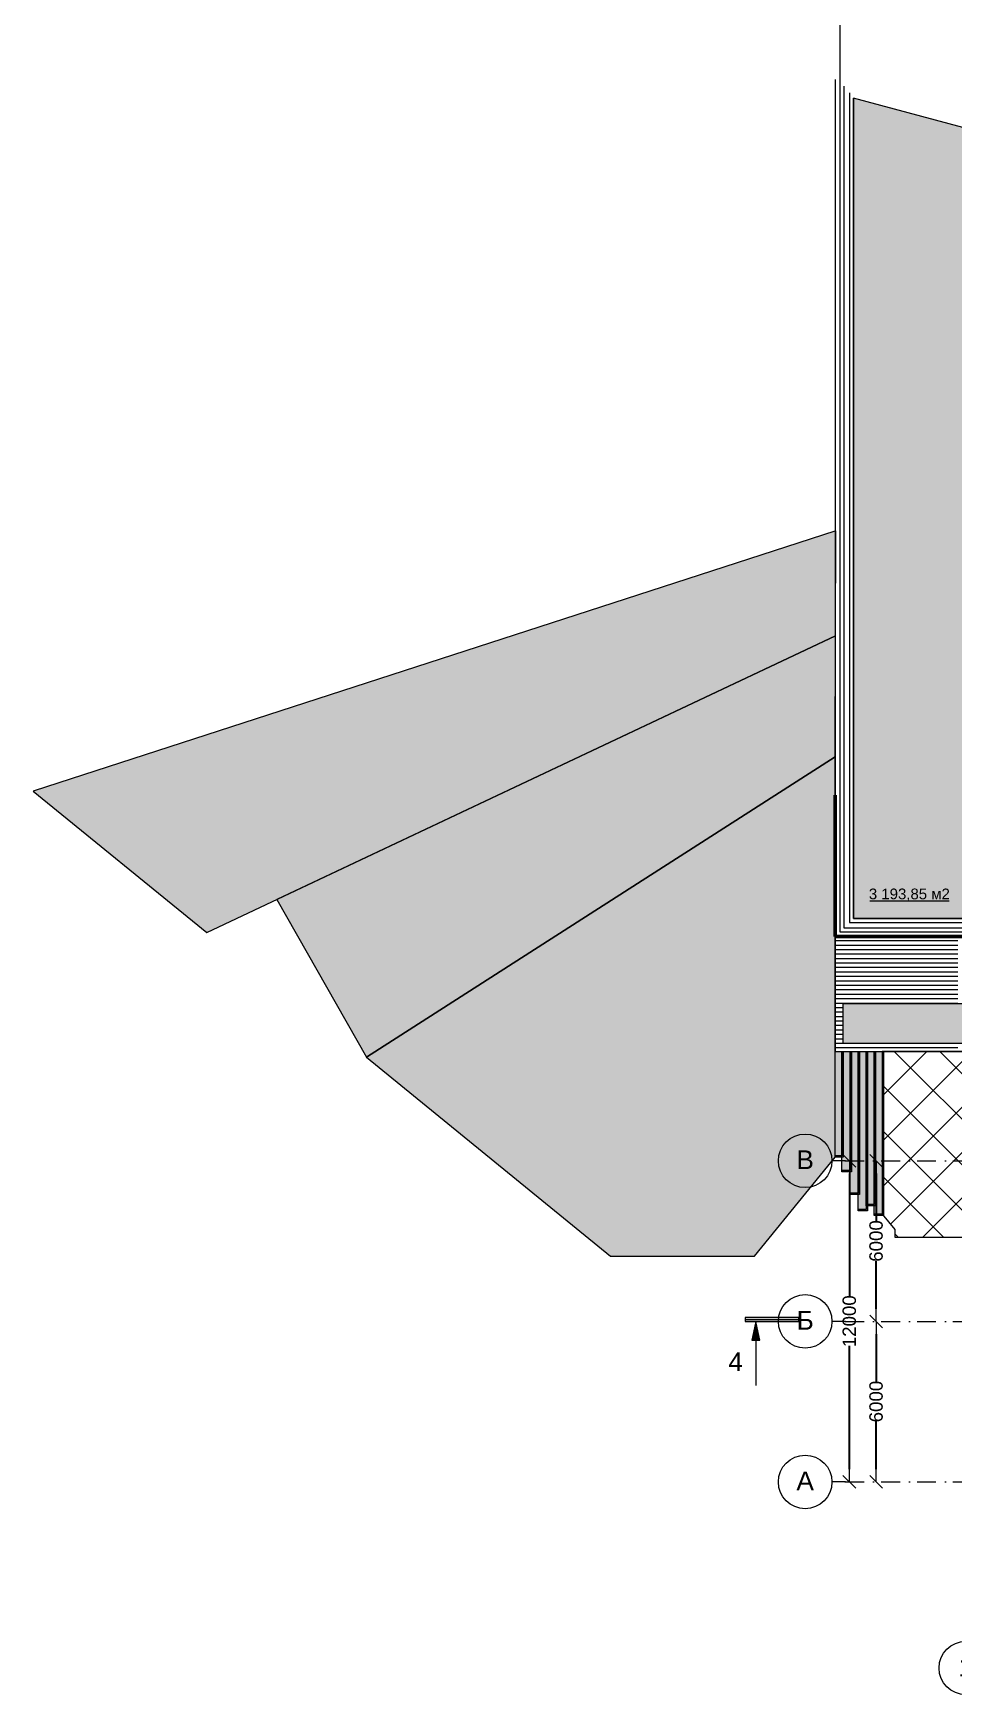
# Model space of a CAD drawing. Header units: millimetres. Extents: x -34838 to 729576, y -214038 to 121482.
# Drawn here: x 491342 to 525731, y -62187 to -103 of the extents above; entities that cross this region are included whole.
import ezdxf
from ezdxf.enums import TextEntityAlignment as Align

# ---------------------------------------------------------------- set-up
doc = ezdxf.new("R2010")
doc.units = ezdxf.units.MM
doc.header["$MEASUREMENT"] = 0
doc.set_wipeout_variables(frame=1)
doc.linetypes.add('Wipeout_Contour', pattern=[1000, 0, -1000])
doc.linetypes.add('Штрихпунктирная', pattern=[1340.555525, 705.555534, -352.777767, 0, -282.222223])
for name, color, linetype, lineweight in [('0_Ном._пера__150', 7, 'Continuous', 50), ('_ ГП _СПОРУДИ.3Д_Ном._пера__1', 7, 'Continuous', 13), ('__ ГП __ДОРІЖКИ_.3Д_Ном._пера__1', 7, 'Continuous', 13), ('__ ГП _СПОРУДИ.2Д_Ном._пера__1', 7, 'Continuous', 13), ('А _ _ НЕ ДЛЯ ДРУКУ (ДОПОМІЖНІ).ADD_Ном._пера__1', 7, 'Continuous', 13), ('А _ _ НЕ ДЛЯ ДРУКУ (ДОПОМІЖНІ).ADD_Ном._пера__20', 7, 'Continuous', 13), ('А _ ОСІ КООРДИНАЦІЙНІ.3D_Ном._пера__105', 7, 'Continuous', 13), ('А _ ОСІ КООРДИНАЦІЙНІ.3D_Ном._пера__25', 7, 'Continuous', 0), ('АБ _ 0 _ СТІНИ _ ЗОВНІШНІ .3D_Ном._пера__87', 7, 'Continuous', 13), ('АБ _ 1 _ ПЕРЕКРИТТЯ _ ПІДЛОГИ .3D_Ном._пера__89', 7, 'Continuous', 13), ('АБ _ 1 _ ПЕРЕКРИТТЯ _ ПІДЛОГИ .3D_Ном._пера__98', 140, 'Continuous', 13), ('Паспорта Зон ARCHICAD_Ном._пера__5', 7, 'Continuous', 0)]:
    doc.layers.add(name, color=color, linetype=linetype, lineweight=lineweight)
for name, color, linetype in [('_ ГП _90м басейн', 7, 'Continuous'), ('_ ГП _СПОРУДИ.3Д', 7, 'Continuous'), ('__ ГП __ДОРІЖКИ_.3Д', 7, 'Continuous'), ('__ ГП _СПОРУДИ.2Д', 7, 'Continuous'), ('А _ _ НЕ ДЛЯ ДРУКУ (ДОПОМІЖНІ).ADD', 7, 'Continuous'), ('А _ ОСІ КООРДИНАЦІЙНІ.3D', 7, 'Continuous'), ('АБ _ 0 _ СТІНИ _ ЗОВНІШНІ .3D', 7, 'Continuous'), ('АБ _ 1 _ ПЕРЕКРИТТЯ _ ПІДЛОГИ .3D', 7, 'Continuous'), ('АП _ ТЕП _ СПОРУДА (ЗОНИ) .3D', 7, 'Continuous')]:
    doc.layers.add(name, color=color, linetype=linetype)
for name, color, linetype, lineweight, true_color in [('_ ГП _90м басейн_Ном._пера__114', 7, 'Continuous', 13, 0xb9b9b9), ('_ ГП _90м басейн_Ном._пера__255', 7, 'Continuous', 0, 0xaaaaaa), ('_ ГП _90м басейн_Ном._пера__54', 7, 'Continuous', 15, 0x5f5f5f), ('_ ГП _СПОРУДИ.3Д_Ном._пера__253', 7, 'Continuous', 13, 0xdadada), ('__ ГП __ДОРІЖКИ_.3Д_Ном._пера__114', 7, 'Continuous', 13, 0xb9b9b9), ('__ ГП _СПОРУДИ.2Д_Ном._пера__114', 7, 'Continuous', 13, 0xb9b9b9), ('__ ГП _СПОРУДИ.2Д_Ном._пера__231', 7, 'Continuous', 13, 0xcfdbc1), ('__ ГП _СПОРУДИ.2Д_Ном._пера__255', 7, 'Continuous', 0, 0xaaaaaa)]:
    doc.layers.add(name, color=color, linetype=linetype, lineweight=lineweight, true_color=true_color)
doc.styles.add('СГЕНЕРИР_СТИЛЬ_1', font='Arial.ttf')
doc.dimstyles.new('СГЕНЕРИР_СТИЛЬ__1', dxfattribs={"dimtxt": 500, "dimasz": 475, "dimexe": 0.18, "dimexo": 0.0625, "dimgap": 0.09, "dimtad": 1, "dimdec": 0, "dimzin": 0, "dimdsep": 46, "dimtxsty": 'СГЕНЕРИР_СТИЛЬ_1', "dimblk": 'ARROWHEAD_6', "dimblk1": 'ARROWHEAD_6', "dimblk2": 'ARROWHEAD_6', "dimcen": 0.09, "dimse1": 1, "dimse2": 1, "dimclrd": 7, "dimclre": 7, "dimclrt": 7, "dimazin": 0, "dimtfac": 1, "dimtdec": 4, "dimtmove": 0, "dimatfit": 3, "dimfxl": 1, "dimtolj": 1, "dimtzin": 0, "dimarcsym": 0})

# ---------------------------------------------------------------- blocks, each defined once
blk = doc.blocks.new('3D-сетка_1_4', base_point=(41517, 17880))
at = {"layer": '__ ГП _СПОРУДИ.2Д_Ном._пера__231', "linetype": 'Continuous', "lineweight": 0, "true_color": 0x7c8373}
blk.add_hatch(color=8, dxfattribs=at).paths.add_polyline_path([(41517, 17880), (-4575, 17880), (-4575, 16380), (41517, 16380)])
at = {"layer": '__ ГП _СПОРУДИ.2Д_Ном._пера__255', "color": 253, "linetype": 'Continuous', "lineweight": 0, "true_color": 0xaaaaaa, "flags": 128}
blk.add_lwpolyline([(41517, 17880), (41517, 16380), (-4575, 16380), (-4575, 17880)], close=True, dxfattribs=at)
blk = doc.blocks.new('Стена_1_4', base_point=(-4200, 21050))
at = {"color": 254, "linetype": 'Wipeout_Contour', "lineweight": 0, "ltscale": 62940.399726}
blk.add_wipeout([(-4700, 20550), (-4875, 20375), (-4700, 20375)], dxfattribs=at).dxf.layer = 'АБ _ 0 _ СТІНИ _ ЗОВНІШНІ .3D'
at = {"color": 254, "linetype": 'Wipeout_Contour', "lineweight": 0, "ltscale": 166237.263491}
blk.add_wipeout([(58681, 20550), (-4700, 20550), (-4700, 20375), (58633, 20375)], dxfattribs=at).dxf.layer = 'АБ _ 0 _ СТІНИ _ ЗОВНІШНІ .3D'
at = {"color": 254, "linetype": 'Wipeout_Contour', "lineweight": 0, "ltscale": 63322.089611}
blk.add_wipeout([(-4550, 20700), (-4700, 20550), (-4550, 20550)], dxfattribs=at).dxf.layer = 'АБ _ 0 _ СТІНИ _ ЗОВНІШНІ .3D'
at = {"color": 254, "linetype": 'Wipeout_Contour', "lineweight": 0, "ltscale": 166386.735885}
blk.add_wipeout([(58567, 20700), (-4550, 20700), (-4550, 20550), (58525, 20550)], dxfattribs=at).dxf.layer = 'АБ _ 0 _ СТІНИ _ ЗОВНІШНІ .3D'
at = {"layer": 'АБ _ 0 _ СТІНИ _ ЗОВНІШНІ .3D_Ном._пера__87', "color": 7, "linetype": 'Continuous', "lineweight": 13, "flags": 128}
blk.add_lwpolyline([(-4875, 20375), (58814, 20375)], dxfattribs=at)
at = {"color": 254, "linetype": 'Wipeout_Contour', "lineweight": 0, "ltscale": 63693.801412}
blk.add_wipeout([(-4550, 20700), (-4350, 20700), (-4350, 20900)], dxfattribs=at).dxf.layer = 'АБ _ 0 _ СТІНИ _ ЗОВНІШНІ .3D'
at = {"color": 254, "linetype": 'Wipeout_Contour', "lineweight": 0, "ltscale": 166461.609658}
blk.add_wipeout([(-4350, 20700), (58359, 20700), (58414, 20900), (-4350, 20900)], dxfattribs=at).dxf.layer = 'АБ _ 0 _ СТІНИ _ ЗОВНІШНІ .3D'
at = {"layer": 'АБ _ 0 _ СТІНИ _ ЗОВНІШНІ .3D_Ном._пера__87', "color": 7, "linetype": 'Continuous', "lineweight": 13}
for p, q in [((-4700, 20550), (-4550, 20550)), ((-4550, 20550), (58525, 20550))]:
    blk.add_line(p, q, dxfattribs=at)
at = {"color": 254, "linetype": 'Wipeout_Contour', "lineweight": 0, "ltscale": 64130.251238}
blk.add_wipeout([(-4200, 21050), (-4350, 20900), (-4200, 20900)], dxfattribs=at).dxf.layer = 'АБ _ 0 _ СТІНИ _ ЗОВНІШНІ .3D'
at = {"color": 254, "linetype": 'Wipeout_Contour', "lineweight": 0, "ltscale": 166660.060715}
blk.add_wipeout([(58300, 21050), (-4200, 21050), (-4200, 20900), (58259, 20900)], dxfattribs=at).dxf.layer = 'АБ _ 0 _ СТІНИ _ ЗОВНІШНІ .3D'
at = {"layer": 'АБ _ 0 _ СТІНИ _ ЗОВНІШНІ .3D_Ном._пера__87', "color": 7, "linetype": 'Continuous', "lineweight": 13}
for p, q in [((-4550, 20700), (-4350, 20700)), ((-4350, 20900), (-4200, 20900)), ((-4350, 20700), (58359, 20700)), ((-4200, 20900), (58259, 20900))]:
    blk.add_line(p, q, dxfattribs=at)
at = {"layer": 'АБ _ 0 _ СТІНИ _ ЗОВНІШНІ .3D_Ном._пера__87', "color": 7, "linetype": 'Continuous', "lineweight": 13, "flags": 128}
blk.add_lwpolyline([(58300, 21050), (-4200, 21050)], dxfattribs=at)
at = {"color": 254, "linetype": 'Wipeout_Contour', "lineweight": 0, "ltscale": 63151.410153}
blk.add_wipeout([(-4875, 20550), (-4875, 20375), (-4700, 20550)], dxfattribs=at).dxf.layer = 'АБ _ 0 _ СТІНИ _ ЗОВНІШНІ .3D'
at = {"color": 254, "linetype": 'Wipeout_Contour', "lineweight": 0, "ltscale": 63502.032367}
blk.add_wipeout([(-4700, 20700), (-4700, 20550), (-4550, 20700)], dxfattribs=at).dxf.layer = 'АБ _ 0 _ СТІНИ _ ЗОВНІШНІ .3D'
at = {"layer": 'АБ _ 0 _ СТІНИ _ ЗОВНІШНІ .3D_Ном._пера__87', "color": 7, "linetype": 'Continuous', "lineweight": 13, "flags": 128}
blk.add_lwpolyline([(-4875, 20375), (-4875, 20550)], dxfattribs=at)
at = {"color": 254, "linetype": 'Wipeout_Contour', "lineweight": 0, "ltscale": 63931.984344}
blk.add_wipeout([(-4550, 20900), (-4550, 20700), (-4350, 20900)], dxfattribs=at).dxf.layer = 'АБ _ 0 _ СТІНИ _ ЗОВНІШНІ .3D'
at = {"color": 254, "linetype": 'Wipeout_Contour', "lineweight": 0, "ltscale": 64307.965271}
blk.add_wipeout([(-4350, 21050), (-4350, 20900), (-4200, 21050)], dxfattribs=at).dxf.layer = 'АБ _ 0 _ СТІНИ _ ЗОВНІШНІ .3D'
blk = doc.blocks.new('Стена_3_4', base_point=(-4200, 51704))
at = {"color": 254, "linetype": 'Wipeout_Contour', "lineweight": 0, "ltscale": 147396.108801}
blk.add_wipeout([(-4700, 20550), (-4700, 52356), (-4875, 52403), (-4875, 20550)], dxfattribs=at).dxf.layer = 'АБ _ 0 _ СТІНИ _ ЗОВНІШНІ .3D'
at = {"color": 254, "linetype": 'Wipeout_Contour', "lineweight": 0, "ltscale": 147190.951321}
blk.add_wipeout([(-4700, 20700), (-4550, 20700), (-4550, 52160), (-4700, 52200)], dxfattribs=at).dxf.layer = 'АБ _ 0 _ СТІНИ _ ЗОВНІШНІ .3D'
at = {"layer": 'АБ _ 0 _ СТІНИ _ ЗОВНІШНІ .3D_Ном._пера__87', "color": 7, "linetype": 'Continuous', "lineweight": 13, "flags": 128}
blk.add_lwpolyline([(-4875, 52403), (-4875, 20550)], dxfattribs=at)
at = {"color": 254, "linetype": 'Wipeout_Contour', "lineweight": 0, "ltscale": 146971.059082}
blk.add_wipeout([(-4550, 20900), (-4350, 20900), (-4350, 51900), (-4550, 51953)], dxfattribs=at).dxf.layer = 'АБ _ 0 _ СТІНИ _ ЗОВНІШНІ .3D'
at = {"layer": 'АБ _ 0 _ СТІНИ _ ЗОВНІШНІ .3D_Ном._пера__87', "color": 7, "linetype": 'Continuous', "lineweight": 13}
for p, q in [((-4700, 52356), (-4700, 52200)), ((-4700, 52200), (-4700, 20700)), ((-4700, 20700), (-4700, 20550))]:
    blk.add_line(p, q, dxfattribs=at)
at = {"color": 254, "linetype": 'Wipeout_Contour', "lineweight": 0, "ltscale": 146760.922406}
blk.add_wipeout([(-4200, 21050), (-4200, 51704), (-4350, 51744), (-4350, 21050)], dxfattribs=at).dxf.layer = 'АБ _ 0 _ СТІНИ _ ЗОВНІШНІ .3D'
at = {"layer": 'АБ _ 0 _ СТІНИ _ ЗОВНІШНІ .3D_Ном._пера__87', "color": 7, "linetype": 'Continuous', "lineweight": 13}
for p, q in [((-4550, 52160), (-4550, 51953)), ((-4550, 51953), (-4550, 20900)), ((-4350, 51900), (-4350, 51744)), ((-4350, 51744), (-4350, 21050)), ((-4550, 20900), (-4550, 20700)), ((-4350, 21050), (-4350, 20900))]:
    blk.add_line(p, q, dxfattribs=at)
at = {"layer": 'АБ _ 0 _ СТІНИ _ ЗОВНІШНІ .3D_Ном._пера__87', "color": 7, "linetype": 'Continuous', "lineweight": 13, "flags": 128}
blk.add_lwpolyline([(-4200, 21050), (-4200, 51704)], dxfattribs=at)
blk = doc.blocks.new('Бутік 9_13_1_4', base_point=(-2107, 21707))
at = {"layer": 'Паспорта Зон ARCHICAD_Ном._пера__5', "color": 7, "linetype": 'Continuous', "lineweight": 0}
blk.add_line((-3589, 21707), (-626, 21707), dxfattribs=at)
at = {"layer": 'Паспорта Зон ARCHICAD_Ном._пера__5', "color": 7, "lineweight": 0, "style": 'СГЕНЕРИР_СТИЛЬ_1'}
blk.add_attdef('ROOM_AREA', text='', height=400, dxfattribs=at).set_placement((-2107, 21972), align=Align.MIDDLE_CENTER)
blk = doc.blocks.new('*X18')
at = {"layer": '__ ГП _СПОРУДИ.2Д_Ном._пера__114', "color": 9, "linetype": 'Continuous', "lineweight": 13, "true_color": 0xb9b9b9}
for p, q in [((-4294, 20217), (-4875, 20217)), ((-4294, 20217), (-4875, 20217)), ((-4294, 20050), (-4875, 20050)), ((-4294, 19883), (-4875, 19883)), ((-3294, 20217), (-4294, 20217)), ((-3294, 20217), (-4294, 20217)), ((-3294, 20050), (-4294, 20050)), ((-3294, 19883), (-4294, 19883)), ((-2294, 20217), (-3294, 20217)), ((-2294, 20217), (-3294, 20217)), ((-2294, 20050), (-3294, 20050)), ((-2294, 19883), (-3294, 19883)), ((-1294, 20217), (-2294, 20217)), ((-1294, 20217), (-2294, 20217)), ((-1294, 20050), (-2294, 20050)), ((-1294, 19883), (-2294, 19883)), ((-294, 20217), (-1294, 20217)), ((-294, 20217), (-1294, 20217)), ((-294, 20050), (-1294, 20050)), ((-294, 19883), (-1294, 19883)), ((-4294, 19717), (-4875, 19717)), ((-4294, 19550), (-4875, 19550)), ((-4294, 19383), (-4875, 19383)), ((-4294, 19383), (-4875, 19383)), ((-3294, 19717), (-4294, 19717)), ((-3294, 19550), (-4294, 19550)), ((-3294, 19383), (-4294, 19383)), ((-3294, 19383), (-4294, 19383)), ((-2294, 19717), (-3294, 19717)), ((-2294, 19550), (-3294, 19550)), ((-2294, 19383), (-3294, 19383)), ((-2294, 19383), (-3294, 19383)), ((-1294, 19717), (-2294, 19717)), ((-1294, 19550), (-2294, 19550)), ((-1294, 19383), (-2294, 19383)), ((-1294, 19383), (-2294, 19383)), ((-294, 19717), (-1294, 19717)), ((-294, 19550), (-1294, 19550)), ((-294, 19383), (-1294, 19383)), ((-294, 19383), (-1294, 19383)), ((-4294, 19217), (-4875, 19217)), ((-4294, 19050), (-4875, 19050)), ((-4294, 18883), (-4875, 18883)), ((-4294, 18717), (-4875, 18717)), ((-3294, 19217), (-4294, 19217)), ((-3294, 19050), (-4294, 19050)), ((-3294, 18883), (-4294, 18883)), ((-3294, 18717), (-4294, 18717)), ((-2294, 19217), (-3294, 19217)), ((-2294, 19050), (-3294, 19050)), ((-2294, 18883), (-3294, 18883)), ((-2294, 18717), (-3294, 18717)), ((-1294, 19217), (-2294, 19217)), ((-1294, 19050), (-2294, 19050)), ((-1294, 18883), (-2294, 18883)), ((-1294, 18717), (-2294, 18717)), ((-294, 19217), (-1294, 19217)), ((-294, 19050), (-1294, 19050)), ((-294, 18883), (-1294, 18883)), ((-294, 18717), (-1294, 18717)), ((-4294, 18550), (-4875, 18550)), ((-4294, 18550), (-4875, 18550)), ((-4294, 18383), (-4875, 18383)), ((-4294, 18217), (-4875, 18217)), ((-4294, 18050), (-4875, 18050)), ((-3294, 18550), (-4294, 18550)), ((-3294, 18550), (-4294, 18550)), ((-3294, 18383), (-4294, 18383)), ((-3294, 18217), (-4294, 18217)), ((-3294, 18050), (-4294, 18050)), ((-2294, 18550), (-3294, 18550)), ((-2294, 18550), (-3294, 18550)), ((-2294, 18383), (-3294, 18383)), ((-2294, 18217), (-3294, 18217)), ((-2294, 18050), (-3294, 18050)), ((-1294, 18550), (-2294, 18550)), ((-1294, 18550), (-2294, 18550)), ((-1294, 18383), (-2294, 18383)), ((-1294, 18217), (-2294, 18217)), ((-1294, 18050), (-2294, 18050)), ((-294, 18550), (-1294, 18550)), ((-294, 18550), (-1294, 18550)), ((-294, 18383), (-1294, 18383)), ((-294, 18217), (-1294, 18217)), ((-294, 18050), (-1294, 18050)), ((-4294, 17883), (-4875, 17883)), ((-4575, 17717), (-4875, 17717)), ((-4575, 17717), (-4875, 17717)), ((-4575, 17550), (-4875, 17550)), ((-3294, 17883), (-4294, 17883)), ((-2294, 17883), (-3294, 17883)), ((-1294, 17883), (-2294, 17883)), ((-294, 17883), (-1294, 17883)), ((-4575, 17383), (-4875, 17383)), ((-4575, 17217), (-4875, 17217)), ((-4575, 17050), (-4875, 17050)), ((-4575, 16883), (-4875, 16883)), ((-4575, 16883), (-4875, 16883)), ((-4575, 16717), (-4875, 16717)), ((-4575, 16550), (-4875, 16550)), ((-4575, 16383), (-4875, 16383)), ((-4294, 16217), (-4875, 16217)), ((-3294, 16217), (-4294, 16217)), ((-2294, 16217), (-3294, 16217)), ((-1294, 16217), (-2294, 16217)), ((-294, 16217), (-1294, 16217))]:
    blk.add_line(p, q, dxfattribs=at)
blk = doc.blocks.new('3D-сетка_3_4', base_point=(-4875, 16080))
at = {"layer": '__ ГП _СПОРУДИ.2Д_Ном._пера__255', "color": 253, "linetype": 'Continuous', "lineweight": 0, "true_color": 0xaaaaaa, "flags": 128}
for points in [[(-4875, 16080), (-1125, 16080), (30405, 16080), (30405, 16080), (41817, 16080), (41817, 16130), (41817, 17880), (48177, 17880), (48177, 16080), (48447, 16080), (59597, 16080), (59597, 17830), (59597, 20380), (7885, 20380), (-4875, 20380)], [(-4575, 17880), (-2278, 17880), (222, 17880), (4222, 17880), (6722, 17880), (10722, 17880), (13222, 17880), (17222, 17880), (19722, 17880), (23722, 17880), (26222, 17880), (30222, 17880), (32722, 17880), (36722, 17880), (39222, 17880), (40076, 17880), (41517, 17880), (41517, 16380), (-4575, 16380)]]:
    blk.add_lwpolyline(points, close=True, dxfattribs=at)
at = {"layer": '__ ГП _СПОРУДИ.2Д', "color": 253, "lineweight": 0, "true_color": 0xaaaaaa}
blk.add_blockref('*X18', (0, 0), dxfattribs=at)
blk = doc.blocks.new('Перекрытие_1_4', base_point=(-4200, 21050))
at = {"layer": 'АБ _ 1 _ ПЕРЕКРИТТЯ _ ПІДЛОГИ .3D_Ном._пера__98', "linetype": 'Continuous', "lineweight": 0, "true_color": 0x002633}
blk.add_hatch(color=158, dxfattribs=at).paths.add_polyline_path([(-4200, 21050), (55284, 21050), (58050, 21050), (58300, 21050), (59551, 25592, 1.595439), (63959, 42020), (63917, 42011), (63937, 42087), (65254, 47001), (33587, 65284), (25686, 51600, -0.333027), (14323, 46741), (-4200, 51704)])
at = {"layer": 'АБ _ 1 _ ПЕРЕКРИТТЯ _ ПІДЛОГИ .3D_Ном._пера__89', "color": 7, "linetype": 'Continuous', "lineweight": 13, "flags": 128}
blk.add_lwpolyline([(-4200, 21050), (55284, 21050), (58050, 21050), (58300, 21050), (59551, 25592, 1.595439), (63959, 42020), (63917, 42011), (63937, 42087), (65254, 47001), (33587, 65284), (25686, 51600, -0.333027), (14323, 46741), (-4200, 51704)], format="xyb", close=True, dxfattribs=at)
blk = doc.blocks.new('3D-сетка_19_4', base_point=(-4875, 27093))
at = {"layer": '_ ГП _90м басейн_Ном._пера__114', "linetype": 'Continuous', "lineweight": 0, "true_color": 0xb9b9b9}
blk.add_hatch(color=9, dxfattribs=at).paths.add_polyline_path([(-4875, 27093), (-4867, 31611), (-25741, 21758), (-22385, 15867)])
at = {"layer": '_ ГП _90м басейн_Ном._пера__255', "color": 253, "linetype": 'Continuous', "lineweight": 0, "true_color": 0xaaaaaa, "flags": 128}
blk.add_lwpolyline([(-4875, 27093), (-4867, 31611), (-25741, 21758), (-22385, 15867)], close=True, dxfattribs=at)
blk = doc.blocks.new('3D-сетка_20_4', base_point=(-4867, 31611))
at = {"layer": '_ ГП _90м басейн_Ном._пера__54', "linetype": 'Continuous', "lineweight": 0, "true_color": 0x838383}
blk.add_hatch(color=252, dxfattribs=at).paths.add_polyline_path([(-4867, 31611), (-4860, 35544), (-34838, 25806), (-28354, 20525)])
at = {"layer": '_ ГП _90м басейн_Ном._пера__255', "color": 253, "linetype": 'Continuous', "lineweight": 0, "true_color": 0xaaaaaa, "flags": 128}
blk.add_lwpolyline([(-4867, 31611), (-4860, 35544), (-34838, 25806), (-28354, 20525)], close=True, dxfattribs=at)
blk = doc.blocks.new('3D-сетка_21_4', base_point=(-4875, 27093))
at = {"layer": '_ ГП _90м басейн_Ном._пера__54', "linetype": 'Continuous', "lineweight": 0, "true_color": 0x838383}
blk.add_hatch(color=252, dxfattribs=at).paths.add_polyline_path([(-4875, 27093), (-22385, 15867), (-13267, 8440), (-7887, 8440), (-4875, 12140), (-4875, 18380), (-4875, 20380)])
at = {"layer": '_ ГП _90м басейн_Ном._пера__255', "color": 253, "linetype": 'Continuous', "lineweight": 0, "true_color": 0xaaaaaa, "flags": 128}
blk.add_lwpolyline([(-4875, 27093), (-22385, 15867), (-13267, 8440), (-7887, 8440), (-4875, 12140), (-4875, 18380), (-4875, 20380)], close=True, dxfattribs=at)
blk = doc.blocks.new('3D-сетка_32_4', base_point=(-4875, 16080))
at = {"layer": '__ ГП __ДОРІЖКИ_.3Д_Ном._пера__114', "linetype": 'Continuous', "lineweight": 0, "true_color": 0x2e2e2e}
blk.add_hatch(color=250, dxfattribs=at).paths.add_polyline_path([(-4875, 16080), (-4874, 12140), (-4575, 12141), (-4575, 16080)])
at = {"layer": '__ ГП __ДОРІЖКИ_.3Д_Ном._пера__1', "color": 7, "linetype": 'Continuous', "lineweight": 13, "flags": 128}
blk.add_lwpolyline([(-4875, 16080), (-4575, 16080), (-4575, 12141), (-4874, 12140)], close=True, dxfattribs=at)
blk = doc.blocks.new('3D-сетка_33_4', base_point=(-4275, 11586))
at = {"layer": '__ ГП __ДОРІЖКИ_.3Д_Ном._пера__114', "linetype": 'Continuous', "lineweight": 0, "true_color": 0x2e2e2e}
blk.add_hatch(color=250, dxfattribs=at).paths.add_polyline_path([(-4275, 11586), (-4275, 16080), (-4625, 16080), (-4625, 11586)])
at = {"layer": '__ ГП __ДОРІЖКИ_.3Д_Ном._пера__1', "color": 7, "linetype": 'Continuous', "lineweight": 13, "flags": 128}
blk.add_lwpolyline([(-4275, 11586), (-4625, 11586), (-4625, 16080), (-4275, 16080)], close=True, dxfattribs=at)
blk = doc.blocks.new('3D-сетка_34_4', base_point=(-3975, 10744))
at = {"layer": '__ ГП __ДОРІЖКИ_.3Д_Ном._пера__114', "linetype": 'Continuous', "lineweight": 0, "true_color": 0x2e2e2e}
blk.add_hatch(color=250, dxfattribs=at).paths.add_polyline_path([(-3975, 10744), (-3975, 16080), (-4325, 16080), (-4325, 10744)])
at = {"layer": '__ ГП __ДОРІЖКИ_.3Д_Ном._пера__1', "color": 7, "linetype": 'Continuous', "lineweight": 13, "flags": 128}
blk.add_lwpolyline([(-3975, 10744), (-4325, 10744), (-4325, 16080), (-3975, 16080)], close=True, dxfattribs=at)
blk = doc.blocks.new('3D-сетка_35_4', base_point=(-3675, 10128))
at = {"layer": '__ ГП __ДОРІЖКИ_.3Д_Ном._пера__114', "linetype": 'Continuous', "lineweight": 0, "true_color": 0x2e2e2e}
blk.add_hatch(color=250, dxfattribs=at).paths.add_polyline_path([(-3675, 10128), (-3675, 16080), (-4025, 16080), (-4025, 10128)])
at = {"layer": '__ ГП __ДОРІЖКИ_.3Д_Ном._пера__1', "color": 7, "linetype": 'Continuous', "lineweight": 13, "flags": 128}
blk.add_lwpolyline([(-3675, 10128), (-4025, 10128), (-4025, 16080), (-3675, 16080)], close=True, dxfattribs=at)
blk = doc.blocks.new('3D-сетка_36_4', base_point=(-3375, 10313))
at = {"layer": '__ ГП __ДОРІЖКИ_.3Д_Ном._пера__114', "linetype": 'Continuous', "lineweight": 0, "true_color": 0x2e2e2e}
blk.add_hatch(color=250, dxfattribs=at).paths.add_polyline_path([(-3375, 10313), (-3375, 16080), (-3725, 16080), (-3725, 10313)])
at = {"layer": '__ ГП __ДОРІЖКИ_.3Д_Ном._пера__1', "color": 7, "linetype": 'Continuous', "lineweight": 13, "flags": 128}
blk.add_lwpolyline([(-3375, 10313), (-3725, 10313), (-3725, 16080), (-3375, 16080)], close=True, dxfattribs=at)
blk = doc.blocks.new('3D-сетка_37_4', base_point=(-3425, 9950))
at = {"layer": '__ ГП __ДОРІЖКИ_.3Д_Ном._пера__114', "linetype": 'Continuous', "lineweight": 0, "true_color": 0x2e2e2e}
blk.add_hatch(color=250, dxfattribs=at).paths.add_polyline_path([(-3425, 9950), (-3075, 9950), (-3075, 16080), (-3425, 16080)])
at = {"layer": '__ ГП __ДОРІЖКИ_.3Д_Ном._пера__1', "color": 7, "linetype": 'Continuous', "lineweight": 13, "flags": 128}
blk.add_lwpolyline([(-3425, 9950), (-3425, 16080), (-3075, 16080), (-3075, 9950)], close=True, dxfattribs=at)
blk = doc.blocks.new('3D-сетка_56_4', base_point=(-4875, 16080))
at = {"layer": '__ ГП _СПОРУДИ.2Д_Ном._пера__114', "linetype": 'Continuous', "lineweight": 0, "true_color": 0xececec}
blk.add_hatch(color=7, dxfattribs=at).paths.add_polyline_path([(-4875, 16080), (-4874, 12190), (-4625, 12191), (-4625, 16080)])
at = {"layer": '__ ГП _СПОРУДИ.2Д_Ном._пера__1', "color": 7, "linetype": 'Continuous', "lineweight": 13, "flags": 128}
blk.add_lwpolyline([(-4875, 16080), (-4625, 16080), (-4625, 12191), (-4874, 12190)], close=True, dxfattribs=at)
blk = doc.blocks.new('3D-сетка_57_4', base_point=(-4325, 11636))
at = {"layer": '__ ГП _СПОРУДИ.2Д_Ном._пера__114', "linetype": 'Continuous', "lineweight": 0, "true_color": 0xececec}
blk.add_hatch(color=7, dxfattribs=at).paths.add_polyline_path([(-4325, 11636), (-4325, 16080), (-4625, 16080), (-4625, 11636)])
at = {"layer": '__ ГП _СПОРУДИ.2Д_Ном._пера__1', "color": 7, "linetype": 'Continuous', "lineweight": 13, "flags": 128}
blk.add_lwpolyline([(-4325, 11636), (-4625, 11636), (-4625, 16080), (-4325, 16080)], close=True, dxfattribs=at)
blk = doc.blocks.new('3D-сетка_58_4', base_point=(-4025, 10794))
at = {"layer": '__ ГП _СПОРУДИ.2Д_Ном._пера__114', "linetype": 'Continuous', "lineweight": 0, "true_color": 0xececec}
blk.add_hatch(color=7, dxfattribs=at).paths.add_polyline_path([(-4025, 10794), (-4025, 16080), (-4325, 16080), (-4325, 10794)])
at = {"layer": '__ ГП _СПОРУДИ.2Д_Ном._пера__1', "color": 7, "linetype": 'Continuous', "lineweight": 13, "flags": 128}
blk.add_lwpolyline([(-4025, 10794), (-4325, 10794), (-4325, 16080), (-4025, 16080)], close=True, dxfattribs=at)
blk = doc.blocks.new('3D-сетка_59_4', base_point=(-3725, 10178))
at = {"layer": '__ ГП _СПОРУДИ.2Д_Ном._пера__114', "linetype": 'Continuous', "lineweight": 0, "true_color": 0xececec}
blk.add_hatch(color=7, dxfattribs=at).paths.add_polyline_path([(-3725, 10178), (-3725, 16080), (-4025, 16080), (-4025, 10178)])
at = {"layer": '__ ГП _СПОРУДИ.2Д_Ном._пера__1', "color": 7, "linetype": 'Continuous', "lineweight": 13, "flags": 128}
blk.add_lwpolyline([(-3725, 10178), (-4025, 10178), (-4025, 16080), (-3725, 16080)], close=True, dxfattribs=at)
blk = doc.blocks.new('3D-сетка_60_4', base_point=(-3425, 10363))
at = {"layer": '__ ГП _СПОРУДИ.2Д_Ном._пера__114', "linetype": 'Continuous', "lineweight": 0, "true_color": 0xececec}
blk.add_hatch(color=7, dxfattribs=at).paths.add_polyline_path([(-3425, 10363), (-3425, 16080), (-3725, 16080), (-3725, 10363)])
at = {"layer": '__ ГП _СПОРУДИ.2Д_Ном._пера__1', "color": 7, "linetype": 'Continuous', "lineweight": 13, "flags": 128}
blk.add_lwpolyline([(-3425, 10363), (-3725, 10363), (-3725, 16080), (-3425, 16080)], close=True, dxfattribs=at)
blk = doc.blocks.new('3D-сетка_61_4', base_point=(-3125, 10000))
at = {"layer": '__ ГП _СПОРУДИ.2Д_Ном._пера__114', "linetype": 'Continuous', "lineweight": 0, "true_color": 0xececec}
blk.add_hatch(color=7, dxfattribs=at).paths.add_polyline_path([(-3125, 10000), (-3125, 16080), (-3425, 16080), (-3425, 10000)])
at = {"layer": '__ ГП _СПОРУДИ.2Д_Ном._пера__1', "color": 7, "linetype": 'Continuous', "lineweight": 13, "flags": 128}
blk.add_lwpolyline([(-3125, 10000), (-3425, 10000), (-3425, 16080), (-3125, 16080)], close=True, dxfattribs=at)
blk = doc.blocks.new('Перекрытие_2_4', base_point=(-3125, 12148))
at = {"layer": '_ ГП _СПОРУДИ.3Д_Ном._пера__253', "linetype": 'Continuous', "lineweight": 13, "true_color": 0xdadada}
h = blk.add_hatch(dxfattribs=at)
h.set_pattern_fill('Г___ТРОТУАРИ_М500_0004', color=254, style=0, pattern_type=2)
h.set_pattern_definition([(45, (-275, 12150), (-848.528, 848.528), []), (315, (-275, 12150), (848.528, 848.528), [])])
h.paths.add_polyline_path([(-3125, 12148), (-3125, 10008), (-2650, 9430), (-2650, 9150), (-75, 9150), (-75, 12150), (70932, 12150), (96193, 12150), (96203, 17088), (94983, 22022), (80176, 15996), (78930, 17528), (76339, 16080), (47497, 16080), (47497, 16180), (42497, 16180), (42497, 16080), (32905, 16080), (30405, 16080), (-1129, 16080), (-3125, 16080), (-3125, 12148)])
at = {"layer": '_ ГП _СПОРУДИ.3Д_Ном._пера__1', "color": 7, "linetype": 'Continuous', "lineweight": 13, "flags": 128}
blk.add_lwpolyline([(-3125, 12148), (-3125, 10008), (-2650, 9430), (-2650, 9150), (-75, 9150), (-75, 12150), (70932, 12150), (96193, 12150), (96203, 17088), (94983, 22022), (80176, 15996), (78930, 17528), (76339, 16080), (47497, 16080), (47497, 16180), (42497, 16180), (42497, 16080), (32905, 16080), (30405, 16080), (-1129, 16080), (-3125, 16080), (-3125, 12148)], close=True, dxfattribs=at)
blk = doc.blocks.new('ARROWHEAD_6')
at = {"color": 0, "linetype": 'Continuous', "lineweight": 0}
for p, q in [((0, 0), (-1, 0)), ((-0.5, -0.5), (0.5, 0.5))]:
    blk.add_line(p, q, dxfattribs=at)
blk = doc.blocks.new('*D443')
at = {"color": 7, "linetype": 'Continuous', "lineweight": -2, "transparency": 16777216}
for p, q in [((522830, -48710), (522830, -50480)), ((522830, -53760), (522830, -51981))]:
    blk.add_line(p, q, dxfattribs=at)
at = {"layer": 'Defpoints', "color": 0, "linetype": 'Continuous', "transparency": 16777216}
for p in [(521180, -48235), (522830, -48235), (521180, -54235)]:
    blk.add_point(p, dxfattribs=at)
at = {"color": 7, "linetype": 'Continuous', "lineweight": -2, "transparency": 16777216, "xscale": 474.9999999999999, "yscale": 474.9999999999999, "zscale": 474.9999999999999}
for p, rotation in [((522830, -48235), 90), ((522830, -54235), 270)]:
    blk.add_blockref('ARROWHEAD_6', p, dxfattribs=dict(at, rotation=rotation))
at = {"color": 7, "linetype": 'Continuous', "lineweight": 13, "transparency": 16777216, "insert": (522830, -51231), "char_height": 500, "attachment_point": 5, "rotation": 90, "style": 'СГЕНЕРИР_СТИЛЬ_1'}
blk.add_mtext('\\A1;6000', dxfattribs=at)
blk = doc.blocks.new('*D444')
at = {"color": 7, "linetype": 'Continuous', "lineweight": -2, "transparency": 16777216}
for p, q in [((522830, -42710), (522830, -44480)), ((522830, -47760), (522830, -45981))]:
    blk.add_line(p, q, dxfattribs=at)
at = {"layer": 'Defpoints', "color": 0, "linetype": 'Continuous', "transparency": 16777216}
for p in [(521180, -42235), (522830, -42235), (521180, -48235)]:
    blk.add_point(p, dxfattribs=at)
at = {"color": 7, "linetype": 'Continuous', "lineweight": -2, "transparency": 16777216, "xscale": 474.9999999999999, "yscale": 474.9999999999999, "zscale": 474.9999999999999}
for p, rotation in [((522830, -42235), 90), ((522830, -48235), 270)]:
    blk.add_blockref('ARROWHEAD_6', p, dxfattribs=dict(at, rotation=rotation))
at = {"color": 7, "linetype": 'Continuous', "lineweight": 13, "transparency": 16777216, "insert": (522830, -45231), "char_height": 500, "attachment_point": 5, "rotation": 90, "style": 'СГЕНЕРИР_СТИЛЬ_1'}
blk.add_mtext('\\A1;6000', dxfattribs=at)
blk = doc.blocks.new('*D445')
at = {"color": 7, "linetype": 'Continuous', "lineweight": -2, "transparency": 16777216}
for p, q in [((521830, -42710), (521830, -47312)), ((521830, -53760), (521830, -49147))]:
    blk.add_line(p, q, dxfattribs=at)
at = {"layer": 'Defpoints', "color": 0, "linetype": 'Continuous', "transparency": 16777216}
for p in [(521180, -42235), (521830, -42235), (521180, -54235)]:
    blk.add_point(p, dxfattribs=at)
at = {"color": 7, "linetype": 'Continuous', "lineweight": -2, "transparency": 16777216, "xscale": 474.9999999999999, "yscale": 474.9999999999999, "zscale": 474.9999999999999}
for p, rotation in [((521830, -42235), 90), ((521830, -54235), 270)]:
    blk.add_blockref('ARROWHEAD_6', p, dxfattribs=dict(at, rotation=rotation))
at = {"color": 7, "linetype": 'Continuous', "lineweight": 13, "transparency": 16777216, "insert": (521830, -48230), "char_height": 500, "attachment_point": 5, "rotation": 90, "style": 'СГЕНЕРИР_СТИЛЬ_1'}
blk.add_mtext('\\A1;12000', dxfattribs=at)
blk = doc.blocks.new('Плоскость Сечения_1_4', base_point=(-8238, 6070))
at = {"layer": 'А _ _ НЕ ДЛЯ ДРУКУ (ДОПОМІЖНІ).ADD', "linetype": 'Continuous', "lineweight": 0, "true_color": 0x000000}
for points in [[(-8238, 6000), (-6238, 6000), (-6238, 6140), (-8238, 6140)], [(-7988, 5300), (-7688, 5300), (-7838, 6000)]]:
    blk.add_hatch(color=18, dxfattribs=at).paths.add_polyline_path(points)
at = {"layer": 'А _ _ НЕ ДЛЯ ДРУКУ (ДОПОМІЖНІ).ADD_Ном._пера__1', "color": 7, "linetype": 'Continuous', "lineweight": 13}
for p, q in [((-6238, 6140), (-8238, 6140)), ((-8238, 6140), (-8238, 6000)), ((-8238, 6000), (-6238, 6000)), ((-7838, 6000), (-7988, 5300)), ((-7688, 5300), (-7838, 6000)), ((-6238, 6000), (-6238, 6140)), ((-7988, 5300), (-7688, 5300)), ((-7838, 5300), (-7838, 3600))]:
    blk.add_line(p, q, dxfattribs=at)
at = {"layer": 'А _ _ НЕ ДЛЯ ДРУКУ (ДОПОМІЖНІ).ADD_Ном._пера__20', "color": 7, "linetype": 'Continuous', "lineweight": 13}
blk.add_line((-8238, 6070), (-6238, 6070), dxfattribs=at)
at = {"layer": 'А _ _ НЕ ДЛЯ ДРУКУ (ДОПОМІЖНІ).ADD_Ном._пера__1', "color": 7, "lineweight": 13, "insert": (-8870, 4490), "char_height": 700, "attachment_point": 4, "style": 'СГЕНЕРИР_СТИЛЬ_1'}
blk.add_mtext('\\A1;{\\pql;\\fArial|b0|i0|c204|p34;4}', dxfattribs=at)
blk = doc.blocks.new('Стандартный Маркер Сетки')
at = {"layer": 'А _ ОСІ КООРДИНАЦІЙНІ.3D_Ном._пера__105', "color": 7, "linetype": 'Штрихпунктирная', "lineweight": 13}
for p, q in [((500, 0), (0, 0)), ((500, 0), (18399, 0)), ((18399, 0), (18899, 0))]:
    blk.add_line(p, q, dxfattribs=at)
at = {"layer": 'А _ ОСІ КООРДИНАЦІЙНІ.3D_Ном._пера__105', "color": 7, "linetype": 'Continuous', "lineweight": 13}
blk.add_circle((19899, 0), 1000, dxfattribs=at)
at = {"layer": 'А _ ОСІ КООРДИНАЦІЙНІ.3D_Ном._пера__105', "color": 7, "linetype": 'Штрихпунктирная', "lineweight": 13}
blk.add_point((18399, 0), dxfattribs=at)
blk.add_point((18399, 0), dxfattribs=at)
at = {"layer": 'А _ ОСІ КООРДИНАЦІЙНІ.3D_Ном._пера__25', "color": 7, "lineweight": 0, "style": 'СГЕНЕРИР_СТИЛЬ_1'}
blk.add_attdef('AC_MarkerText_1', text='', height=700, rotation=90, dxfattribs=at).set_placement((19899, 40), align=Align.MIDDLE_CENTER)
blk = doc.blocks.new('Стандартный Маркер Сетки_2')
at = {"layer": 'А _ ОСІ КООРДИНАЦІЙНІ.3D_Ном._пера__105', "color": 7, "linetype": 'Штрихпунктирная', "lineweight": 13}
for q in [(0, 0), (99754.182117, 0)]:
    blk.add_line((500, 0), q, dxfattribs=at)
at = {"layer": 'А _ ОСІ КООРДИНАЦІЙНІ.3D_Ном._пера__105', "color": 7, "linetype": 'Continuous', "lineweight": 13}
blk.add_circle((-1000, 0), 1000, dxfattribs=at)
at = {"layer": 'А _ ОСІ КООРДИНАЦІЙНІ.3D_Ном._пера__105', "color": 7, "linetype": 'Штрихпунктирная', "lineweight": 13}
blk.add_point((500, 0), dxfattribs=at)
blk.add_point((500, 0), dxfattribs=at)
at = {"layer": 'А _ ОСІ КООРДИНАЦІЙНІ.3D_Ном._пера__25', "color": 7, "lineweight": 0, "style": 'СГЕНЕРИР_СТИЛЬ_1'}
blk.add_attdef('AC_MarkerText_1', text='', height=700, dxfattribs=at).set_placement((-1000, 40.005), align=Align.MIDDLE_CENTER)

msp = doc.modelspace()

# ---------------------------------------------------------------- block references
at = {"layer": '__ ГП __ДОРІЖКИ_.3Д', "color": 7, "lineweight": 13}
for name, p in [('3D-сетка_32_4', (521304.9, -38154.4)), ('3D-сетка_33_4', (521904.9, -42648.2)), ('3D-сетка_34_4', (522205, -43490.9)), ('3D-сетка_35_4', (522505, -44106.4)), ('3D-сетка_36_4', (522805, -43921.9)), ('3D-сетка_37_4', (522755, -44284.7))]:
    msp.add_blockref(name, p, dxfattribs=at)
at = {"layer": '__ ГП _СПОРУДИ.2Д', "color": 253, "lineweight": 0, "true_color": 0xaaaaaa}
msp.add_blockref('3D-сетка_1_4', (567697.4, -36354.5), dxfattribs=at)
at = {"layer": '__ ГП _СПОРУДИ.2Д', "color": 7, "lineweight": 13}
for name, p in [('3D-сетка_56_4', (521304.9, -38154.4)), ('3D-сетка_57_4', (521854.9, -42598.2)), ('3D-сетка_58_4', (522154.9, -43440.9)), ('3D-сетка_59_4', (522455, -44056.4)), ('3D-сетка_60_4', (522755, -43871.9)), ('3D-сетка_61_4', (523055, -44234.7))]:
    msp.add_blockref(name, p, dxfattribs=at)
at = {"layer": 'А _ _ НЕ ДЛЯ ДРУКУ (ДОПОМІЖНІ).ADD', "color": 7, "lineweight": 13}
msp.add_blockref('Плоскость Сечения_1_4', (517941.5, -48164.5), dxfattribs=at)
at = {"layer": 'А _ ОСІ КООРДИНАЦІЙНІ.3D', "color": 7, "linetype": 'Continuous', "lineweight": 60, "zscale": 1000}
for p, values in [((521180, -42234.5), {'AC_MarkerText_1': 'В'}), ((521180, -48234.5), {'AC_MarkerText_1': 'Б'}), ((521180, -54234.5), {'AC_MarkerText_1': 'А'})]:
    msp.add_blockref('Стандартный Маркер Сетки_2', p, dxfattribs=at).add_auto_attribs(values)
at = {"layer": 'А _ ОСІ КООРДИНАЦІЙНІ.3D', "color": 7, "linetype": 'Continuous', "lineweight": 60}
ref = msp.add_blockref('Стандартный Маркер Сетки', (526180, -41287.4), dxfattribs=dict(at, zscale=1000, rotation=270))
ref.add_attrib('AC_MarkerText_1', '1', dxfattribs={"layer": 'А _ ОСІ КООРДИНАЦІЙНІ.3D_Ном._пера__25', "color": 7, "lineweight": 0, "height": 700, "rotation": 360, "style": 'СГЕНЕРИР_СТИЛЬ_1'}).set_placement((526180, -61146.6), align=Align.MIDDLE_CENTER)
at = {"layer": 'АБ _ 0 _ СТІНИ _ ЗОВНІШНІ .3D', "color": 7, "lineweight": 20}
msp.add_blockref('Стена_1_4', (521980, -33184.5), dxfattribs=at)
at = {"layer": 'АП _ ТЕП _ СПОРУДА (ЗОНИ) .3D', "color": 7, "linetype": 'Continuous', "lineweight": 0}
msp.add_blockref('Бутік 9_13_1_4', (524072.5, -32527), dxfattribs=at).add_auto_attribs({'ROOM_AREA': '3\xa0193,85 м2'})

# ---------------------------------------------------------------- dimensions: what is measured, and where the dimension line sits
at = {"color": 7, "linetype": 'Continuous', "lineweight": 13}
for base, p1, p2, picture, middle in [((522830, -42234.5), (521180, -48234.5), (521180, -42234.5), '*D444', (522830, -45230.5)), ((521830, -42234.5), (521180, -54234.5), (521180, -42234.5), '*D445', (521830, -48229.7)), ((522830, -48234.5), (521180, -54234.5), (521180, -48234.5), '*D443', (522830, -51230.5))]:
    dim = msp.add_linear_dim(base=base, p1=p1, p2=p2, angle=90, dimstyle='СГЕНЕРИР_СТИЛЬ__1', dxfattribs=at)
    dim.commit()
    dim.dimension.update_dxf_attribs({"geometry": picture, "text_midpoint": middle, "dimtype": 160, "text_rotation": 90})

# ---------------------------------------------------------------- next in the draw order: block references
at = {"layer": '_ ГП _СПОРУДИ.3Д', "color": 7, "linetype": 'Continuous', "lineweight": 13}
msp.add_blockref('Перекрытие_2_4', (523055, -42086.4), dxfattribs=at)
at = {"layer": 'АБ _ 0 _ СТІНИ _ ЗОВНІШНІ .3D', "color": 7, "lineweight": 20}
msp.add_blockref('Стена_3_4', (521980, -2530.5), dxfattribs=at)

# ---------------------------------------------------------------- next in the draw order: linework, layer by layer
at = {"layer": '0_Ном._пера__150', "color": 7, "linetype": 'Continuous', "lineweight": 50}
for p, q in [((521305, -33854.5), (521305, -28571.3)), ((521305, -33854.5), (521305, -28571.3)), ((526856.2, -33854.5), (521305, -33854.5))]:
    msp.add_line(p, q, dxfattribs=at)
at = {"layer": 'АП _ ТЕП _ СПОРУДА (ЗОНИ) .3D', "color": 254, "linetype": 'Continuous', "lineweight": 0, "true_color": 0xddc2d0, "flags": 128}
msp.add_lwpolyline([(521480, 7943.9), (521480, -33684.5), (584345.3, -33683.5)], dxfattribs=at)

# ---------------------------------------------------------------- next in the draw order: block references
at = {"layer": '_ ГП _90м басейн', "color": 253, "lineweight": 0, "true_color": 0xaaaaaa}
for name, p in [('3D-сетка_20_4', (521312.9, -22623.4)), ('3D-сетка_19_4', (521305, -27141.6)), ('3D-сетка_21_4', (521305, -27141.6))]:
    msp.add_blockref(name, p, dxfattribs=at)
at = {"layer": '__ ГП _СПОРУДИ.2Д', "color": 253, "lineweight": 0, "true_color": 0xaaaaaa}
msp.add_blockref('3D-сетка_3_4', (521305, -38154.4), dxfattribs=at)
at = {"layer": 'АБ _ 1 _ ПЕРЕКРИТТЯ _ ПІДЛОГИ .3D', "color": 7, "linetype": 'Continuous', "lineweight": 13}
msp.add_blockref('Перекрытие_1_4', (521980, -33184.5), dxfattribs=at)

doc.saveas('drawing.dxf')
